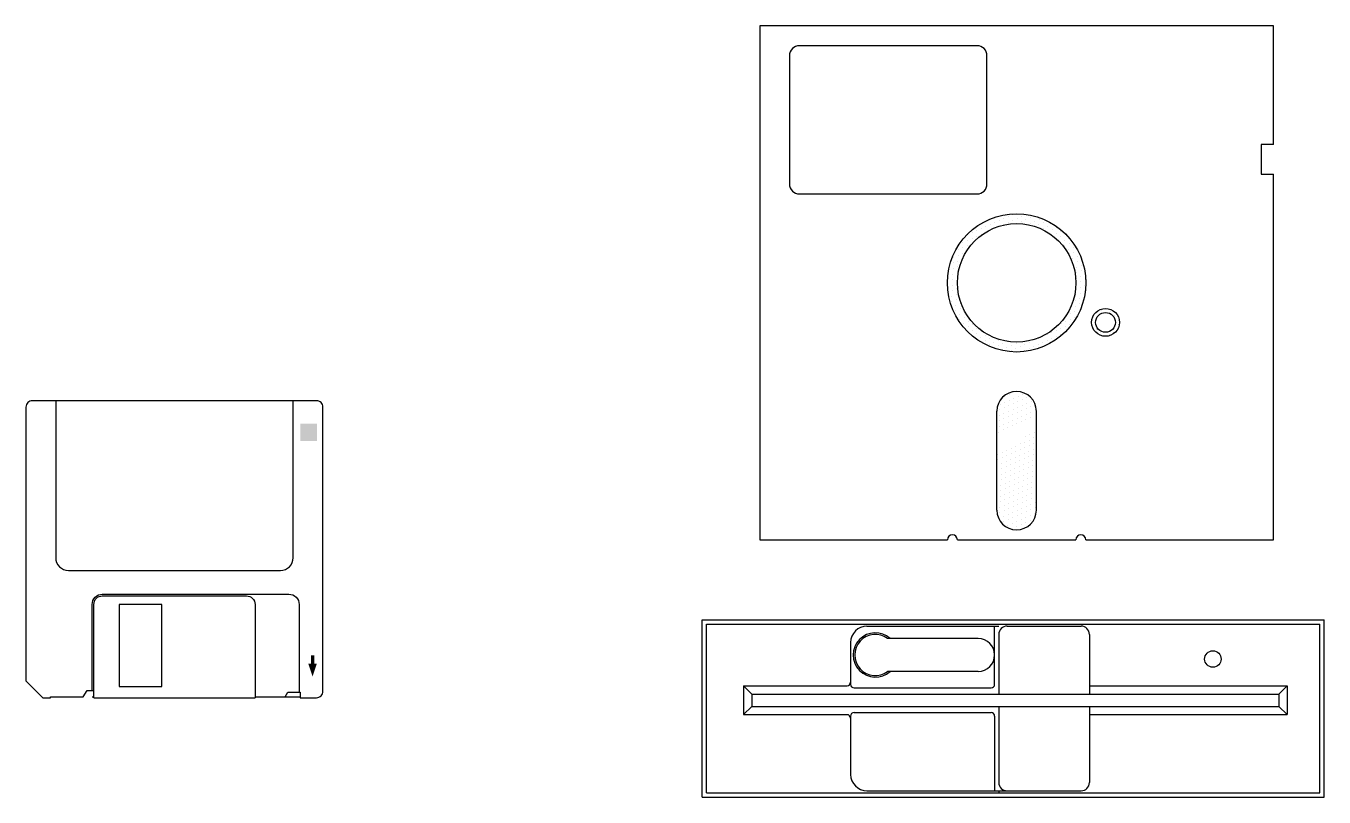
# Model space of a CAD drawing. Extents: x -42728 to 99010, y -18674 to 47645.
# Drawn here: x 43953.6 to 44353.1, y 25888 to 26125.2 of the extents above; entities that cross this region are included whole.
import ezdxf

# ---------------------------------------------------------------- set-up
doc = ezdxf.new("R2010")
doc.units = 0
doc.header["$LTSCALE"] = 100
doc.header["$MEASUREMENT"] = 0
doc.layers.get('0').update_dxf_attribs({"linetype": 'CONTINUOUS'})

# ---------------------------------------------------------------- blocks, each defined once
blk = doc.blocks.new('5DRV_FV')
for p, q in [((0.002, 0.02), (0.002, 1.723)), ((0.002, 1.723), (5.982, 1.723)), ((0.042, 1.683), (5.942, 1.683)), ((0.042, 0.06), (0.042, 1.683)), ((1.586, 1.664), (2.854, 1.664)), ((2.814, 1.103), (2.814, 1.664)), ((2.933, 1.664), (3.646, 1.664)), ((5.942, 0.06), (5.942, 1.683)), ((5.982, 0.02), (5.982, 1.723)), ((1.428, 1.505), (1.428, 1.123)), ((2.656, 1.545), (1.784, 1.545)), ((2.854, 1.584), (2.854, 1.01)), ((3.725, 1.584), (3.725, 1.01)), ((1.428, 1.268), (1.428, 1.103)), ((2.656, 1.228), (1.784, 1.228)), ((0.398, 1.089), (1.394, 1.089)), ((0.398, 1.089), (0.478, 1.01)), ((0.398, 1.089), (0.398, 0.812)), ((0.478, 1.01), (5.546, 1.01)), ((0.478, 1.01), (0.478, 0.891)), ((1.462, 1.07), (2.78, 1.07)), ((3.725, 1.089), (5.626, 1.089)), ((5.546, 1.01), (5.626, 1.089)), ((5.546, 1.01), (5.546, 0.891)), ((5.626, 1.089), (5.626, 0.812)), ((0.478, 0.891), (0.398, 0.812)), ((0.478, 0.891), (5.546, 0.891)), ((2.854, 0.891), (2.854, 0.159)), ((3.725, 0.891), (3.725, 0.159)), ((5.626, 0.812), (5.546, 0.891)), ((0.398, 0.812), (1.394, 0.812)), ((1.428, 0.798), (1.428, 0.713)), ((1.428, 0.778), (1.428, 0.238)), ((1.462, 0.832), (2.78, 0.832)), ((2.814, 0.798), (2.814, 0.08)), ((3.725, 0.812), (5.626, 0.812)), ((0.002, 0.02), (5.982, 0.02)), ((0.042, 0.06), (5.942, 0.06)), ((1.586, 0.08), (2.854, 0.08)), ((2.814, 0.08), (2.933, 0.08)), ((2.854, 0.08), (2.854, 0.06)), ((2.933, 0.08), (3.646, 0.08))]:
    blk.add_line(p, q)
blk.add_circle((4.913, 1.347), 0.0792)
for centre, radius, start, end in [((1.586, 1.505), 0.158, 90, 180), ((2.933, 1.584), 0.0792, 90, 180), ((3.646, 1.584), 0.0792, 0, 90), ((1.666, 1.386), 0.213, 47.9337, 312.0663), ((1.666, 1.386), 0.198, 53.1301, 306.8699), ((2.656, 1.386), 0.158, 270, 90), ((1.394, 1.123), 0.0337, 270, 0), ((1.462, 1.103), 0.0337, 180, 270), ((2.78, 1.103), 0.0337, 270, 0), ((1.394, 0.778), 0.0337, 360, 90), ((1.462, 0.798), 0.0337, 90, 180), ((2.78, 0.798), 0.0337, 0, 90), ((1.586, 0.238), 0.158, 180, 270), ((2.933, 0.159), 0.0792, 180, 270), ((3.646, 0.159), 0.0792, 270, 360)]:
    blk.add_arc(centre, radius, start, end)
blk = doc.blocks.new('3_5FPY')
for p, q in [((0.289, 0), (0.289, 0.011)), ((0.289, 0.011), (0.674, 0.011)), ((0.674, 0.011), (0.723, 0.083)), ((0.723, 0.083), (0.8, 0.083)), ((0.78, 0.011), (0.8, 0.011)), ((2.7, 0.011), (3.232, 0.011)), ((3.055, 0.011), (3.088, 0.067)), ((3.088, 0.067), (3.232, 0.067)), ((3.232, 0.067), (3.232, 0))]:
    blk.add_line(p, q)
for points in [[(3.232, 0), (3.425, 0, 0.414214), (3.5, 0.075), (3.5, 3.425, 0.414214), (3.425, 3.5), (0.075, 3.5, 0.414214), (0, 3.425)], [(0, 3.425), (0, 0.2, 0.414214)], [(0.35, 3.5), (0.35, 1.65, 0.414214), (0.5, 1.5), (3, 1.5, 0.414214), (3.15, 1.65), (3.15, 3.5)], [(0.78, 0.083), (0.78, 1.1, -0.414214), (0.9, 1.22), (3.1, 1.22, -0.414214), (3.22, 1.1), (3.22, 0.067)], [(0.8, 0), (0.8, 1.1, -0.414214), (0.9, 1.2), (2.6, 1.2, -0.414214), (2.7, 1.1), (2.7, 0)], [(0.8, 0), (2.7, 0, 0.414214)], [(0.2, 0), (0.289, 0, 0.414214)]]:
    blk.add_lwpolyline(points, format="xyb")
for points in [[(1.1, 1.1), (1.1, 0.133), (1.6, 0.133), (1.6, 1.1), (1.1, 1.1)], [(0.2, 0), (0, 0.2)]]:
    blk.add_lwpolyline(points)
at = {"const_width": 0.04}
blk.add_lwpolyline([(3.378, 0.4), (3.378, 0.5)], dxfattribs=at)
for points in [[(3.232, 3.228), (3.232, 3.023), (3.432, 3.228), (3.432, 3.023)], [(3.328, 0.4), (3.378, 0.25), (3.428, 0.4)]]:
    blk.add_solid(points)
blk = doc.blocks.new('*X191')
at = {"color": 0}
for p, q in [((6.562, 6.589), (6.562, 6.589)), ((6.651, 6.574), (6.651, 6.574)), ((6.243, 6.446), (6.243, 6.446)), ((6.245, 6.502), (6.245, 6.502)), ((6.288, 6.467), (6.288, 6.467)), ((6.291, 6.523), (6.291, 6.523)), ((6.334, 6.487), (6.334, 6.487)), ((6.337, 6.543), (6.337, 6.543)), ((6.38, 6.507), (6.38, 6.507)), ((6.382, 6.563), (6.382, 6.563)), ((6.425, 6.528), (6.425, 6.528)), ((6.469, 6.492), (6.469, 6.492)), ((6.471, 6.548), (6.471, 6.548)), ((6.514, 6.513), (6.514, 6.513)), ((6.517, 6.568), (6.517, 6.568)), ((6.56, 6.533), (6.56, 6.533)), ((6.606, 6.553), (6.606, 6.553)), ((6.649, 6.518), (6.649, 6.518)), ((6.694, 6.538), (6.694, 6.538)), ((6.738, 6.503), (6.738, 6.503)), ((6.74, 6.558), (6.74, 6.558)), ((6.783, 6.523), (6.783, 6.523)), ((6.826, 6.487), (6.826, 6.487)), ((6.829, 6.543), (6.829, 6.543)), ((6.87, 6.452), (6.87, 6.452)), ((6.872, 6.508), (6.872, 6.508)), ((6.915, 6.472), (6.915, 6.472)), ((6.961, 6.493), (6.961, 6.493)), ((7.004, 6.457), (7.004, 6.457)), ((6.057, 6.309), (6.057, 6.309)), ((6.103, 6.33), (6.103, 6.33)), ((6.106, 6.385), (6.106, 6.385)), ((6.149, 6.35), (6.149, 6.35)), ((6.151, 6.406), (6.151, 6.406)), ((6.195, 6.37), (6.195, 6.37)), ((6.197, 6.426), (6.197, 6.426)), ((6.24, 6.391), (6.24, 6.391)), ((6.913, 6.416), (6.913, 6.416)), ((6.959, 6.437), (6.959, 6.437)), ((7.002, 6.401), (7.002, 6.401)), ((7.042, 6.31), (7.042, 6.31)), ((7.045, 6.366), (7.045, 6.366)), ((7.047, 6.422), (7.047, 6.422)), ((7.088, 6.33), (7.088, 6.33)), ((7.091, 6.386), (7.091, 6.386)), ((7.134, 6.351), (7.134, 6.351)), ((6.007, 6.177), (6.007, 6.177)), ((6.009, 6.233), (6.009, 6.233)), ((6.052, 6.198), (6.052, 6.198)), ((6.055, 6.253), (6.055, 6.253)), ((6.101, 6.274), (6.101, 6.274)), ((6.146, 6.294), (6.146, 6.294)), ((7.086, 6.274), (7.086, 6.274)), ((7.129, 6.239), (7.129, 6.239)), ((7.131, 6.295), (7.131, 6.295)), ((7.172, 6.203), (7.172, 6.203)), ((7.174, 6.259), (7.174, 6.259)), ((7.218, 6.224), (7.218, 6.224)), ((5.959, 6.101), (5.959, 6.101)), ((5.961, 6.157), (5.961, 6.157)), ((6.002, 6.066), (6.002, 6.066)), ((6.004, 6.121), (6.004, 6.121)), ((6.05, 6.142), (6.05, 6.142)), ((7.169, 6.148), (7.169, 6.148)), ((7.21, 6.056), (7.21, 6.056)), ((7.213, 6.112), (7.213, 6.112)), ((7.215, 6.168), (7.215, 6.168)), ((7.256, 6.077), (7.256, 6.077)), ((7.258, 6.132), (7.258, 6.132)), ((5.908, 5.969), (5.908, 5.969)), ((5.951, 5.934), (5.951, 5.934)), ((5.954, 5.989), (5.954, 5.989)), ((5.956, 6.045), (5.956, 6.045)), ((5.997, 5.954), (5.997, 5.954)), ((5.999, 6.01), (5.999, 6.01)), ((7.205, 5.944), (7.205, 5.944)), ((7.208, 6), (7.208, 6)), ((7.251, 5.965), (7.251, 5.965)), ((7.253, 6.021), (7.253, 6.021)), ((7.294, 5.929), (7.294, 5.929)), ((5.903, 5.857), (5.903, 5.857)), ((5.905, 5.913), (5.905, 5.913)), ((5.946, 5.822), (5.946, 5.822)), ((5.949, 5.878), (5.949, 5.878)), ((5.989, 5.786), (5.989, 5.786)), ((5.992, 5.842), (5.992, 5.842)), ((5.994, 5.898), (5.994, 5.898)), ((7.2, 5.833), (7.2, 5.833)), ((7.203, 5.889), (7.203, 5.889)), ((7.243, 5.797), (7.243, 5.797)), ((7.246, 5.853), (7.246, 5.853)), ((7.248, 5.909), (7.248, 5.909)), ((7.289, 5.818), (7.289, 5.818)), ((7.291, 5.873), (7.291, 5.873)), ((5.941, 5.71), (5.941, 5.71)), ((5.944, 5.766), (5.944, 5.766)), ((5.984, 5.675), (5.984, 5.675)), ((5.987, 5.73), (5.987, 5.73)), ((6.03, 5.695), (6.03, 5.695)), ((7.193, 5.665), (7.193, 5.665)), ((7.195, 5.721), (7.195, 5.721)), ((7.198, 5.777), (7.198, 5.777)), ((7.238, 5.686), (7.238, 5.686)), ((7.241, 5.741), (7.241, 5.741)), ((5.982, 5.619), (5.982, 5.619)), ((6.022, 5.527), (6.022, 5.527)), ((6.025, 5.583), (6.025, 5.583)), ((6.027, 5.639), (6.027, 5.639)), ((6.068, 5.548), (6.068, 5.548)), ((6.071, 5.604), (6.071, 5.604)), ((7.142, 5.533), (7.142, 5.533)), ((7.144, 5.589), (7.144, 5.589)), ((7.147, 5.645), (7.147, 5.645)), ((7.188, 5.554), (7.188, 5.554)), ((7.19, 5.609), (7.19, 5.609)), ((7.236, 5.63), (7.236, 5.63)), ((7.365, 5.523), (7.365, 5.523)), ((7.413, 5.599), (7.413, 5.599)), ((7.459, 5.62), (7.459, 5.62)), ((7.505, 5.64), (7.505, 5.64)), ((7.548, 5.605), (7.548, 5.605)), ((7.591, 5.569), (7.591, 5.569)), ((7.634, 5.534), (7.634, 5.534)), ((6.066, 5.492), (6.066, 5.492)), ((6.109, 5.456), (6.109, 5.456)), ((6.111, 5.512), (6.111, 5.512)), ((6.152, 5.421), (6.152, 5.421)), ((6.154, 5.477), (6.154, 5.477)), ((6.198, 5.441), (6.198, 5.441)), ((6.241, 5.406), (6.241, 5.406)), ((6.957, 5.396), (6.957, 5.396)), ((7.002, 5.416), (7.002, 5.416)), ((7.048, 5.437), (7.048, 5.437)), ((7.051, 5.493), (7.051, 5.493)), ((7.094, 5.457), (7.094, 5.457)), ((7.096, 5.513), (7.096, 5.513)), ((7.139, 5.477), (7.139, 5.477)), ((7.363, 5.467), (7.363, 5.467)), ((7.406, 5.432), (7.406, 5.432)), ((7.449, 5.396), (7.449, 5.396)), ((7.584, 5.402), (7.584, 5.402)), ((7.632, 5.478), (7.632, 5.478)), ((6.149, 5.365), (6.149, 5.365)), ((6.195, 5.385), (6.195, 5.385)), ((6.238, 5.35), (6.238, 5.35)), ((6.282, 5.314), (6.282, 5.314)), ((6.284, 5.37), (6.284, 5.37)), ((6.325, 5.279), (6.325, 5.279)), ((6.327, 5.335), (6.327, 5.335)), ((6.37, 5.299), (6.37, 5.299)), ((6.414, 5.264), (6.414, 5.264)), ((6.416, 5.32), (6.416, 5.32)), ((6.459, 5.284), (6.459, 5.284)), ((6.505, 5.304), (6.505, 5.304)), ((6.548, 5.269), (6.548, 5.269)), ((6.594, 5.289), (6.594, 5.289)), ((6.683, 5.274), (6.683, 5.274)), ((6.728, 5.294), (6.728, 5.294)), ((6.771, 5.259), (6.771, 5.259)), ((6.774, 5.315), (6.774, 5.315)), ((6.817, 5.279), (6.817, 5.279)), ((6.82, 5.335), (6.82, 5.335)), ((6.863, 5.3), (6.863, 5.3)), ((6.865, 5.355), (6.865, 5.355)), ((6.908, 5.32), (6.908, 5.32)), ((6.911, 5.376), (6.911, 5.376)), ((6.954, 5.34), (6.954, 5.34)), ((7, 5.361), (7, 5.361)), ((7.046, 5.381), (7.046, 5.381)), ((7.492, 5.361), (7.492, 5.361)), ((7.538, 5.381), (7.538, 5.381)), ((6.368, 5.243), (6.368, 5.243)), ((6.457, 5.228), (6.457, 5.228)), ((6.502, 5.249), (6.502, 5.249)), ((6.546, 5.213), (6.546, 5.213)), ((6.591, 5.233), (6.591, 5.233)), ((6.637, 5.254), (6.637, 5.254)), ((6.68, 5.218), (6.68, 5.218)), ((6.726, 5.239), (6.726, 5.239)), ((6.48, 4.746), (6.48, 4.746)), ((6.526, 4.766), (6.526, 4.766)), ((6.571, 4.787), (6.571, 4.787)), ((6.614, 4.751), (6.614, 4.751)), ((6.66, 4.771), (6.66, 4.771)), ((6.703, 4.736), (6.703, 4.736)), ((6.429, 4.614), (6.429, 4.614)), ((6.432, 4.67), (6.432, 4.67)), ((6.475, 4.634), (6.475, 4.634)), ((6.477, 4.69), (6.477, 4.69)), ((6.521, 4.655), (6.521, 4.655)), ((6.523, 4.71), (6.523, 4.71)), ((6.564, 4.619), (6.564, 4.619)), ((6.566, 4.675), (6.566, 4.675)), ((6.569, 4.731), (6.569, 4.731)), ((6.609, 4.639), (6.609, 4.639)), ((6.612, 4.695), (6.612, 4.695)), ((6.653, 4.604), (6.653, 4.604)), ((6.655, 4.66), (6.655, 4.66)), ((6.658, 4.716), (6.658, 4.716)), ((6.698, 4.624), (6.698, 4.624)), ((6.701, 4.68), (6.701, 4.68)), ((6.744, 4.645), (6.744, 4.645)), ((6.746, 4.7), (6.746, 4.7)), ((6.787, 4.609), (6.787, 4.609)), ((6.424, 4.502), (6.424, 4.502)), ((6.427, 4.558), (6.427, 4.558)), ((6.47, 4.523), (6.47, 4.523)), ((6.472, 4.578), (6.472, 4.578)), ((6.513, 4.487), (6.513, 4.487)), ((6.516, 4.543), (6.516, 4.543)), ((6.518, 4.599), (6.518, 4.599)), ((6.559, 4.507), (6.559, 4.507)), ((6.561, 4.563), (6.561, 4.563)), ((6.602, 4.472), (6.602, 4.472)), ((6.604, 4.528), (6.604, 4.528)), ((6.607, 4.584), (6.607, 4.584)), ((6.648, 4.492), (6.648, 4.492)), ((6.65, 4.548), (6.65, 4.548)), ((6.693, 4.513), (6.693, 4.513)), ((6.696, 4.568), (6.696, 4.568)), ((6.739, 4.533), (6.739, 4.533)), ((6.741, 4.589), (6.741, 4.589)), ((6.419, 4.39), (6.419, 4.39)), ((6.422, 4.446), (6.422, 4.446)), ((6.465, 4.411), (6.465, 4.411)), ((6.467, 4.467), (6.467, 4.467)), ((6.511, 4.431), (6.511, 4.431)), ((6.556, 4.452), (6.556, 4.452)), ((6.686, 4.345), (6.686, 4.345)), ((6.731, 4.365), (6.731, 4.365)), ((6.777, 4.386), (6.777, 4.386)), ((6.501, 4.208), (6.501, 4.208)), ((6.546, 4.228), (6.546, 4.228)), ((6.592, 4.248), (6.592, 4.248)), ((6.635, 4.213), (6.635, 4.213)), ((6.638, 4.269), (6.638, 4.269)), ((6.681, 4.233), (6.681, 4.233)), ((6.683, 4.289), (6.683, 4.289)), ((6.726, 4.254), (6.726, 4.254)), ((6.729, 4.309), (6.729, 4.309)), ((6.77, 4.218), (6.77, 4.218)), ((6.772, 4.274), (6.772, 4.274)), ((6.775, 4.33), (6.775, 4.33)), ((6.407, 4.111), (6.407, 4.111)), ((6.409, 4.167), (6.409, 4.167)), ((6.45, 4.076), (6.45, 4.076)), ((6.452, 4.132), (6.452, 4.132)), ((6.455, 4.187), (6.455, 4.187)), ((6.496, 4.096), (6.496, 4.096)), ((6.498, 4.152), (6.498, 4.152)), ((6.541, 4.116), (6.541, 4.116)), ((6.544, 4.172), (6.544, 4.172)), ((6.584, 4.081), (6.584, 4.081)), ((6.587, 4.137), (6.587, 4.137)), ((6.589, 4.193), (6.589, 4.193)), ((6.63, 4.101), (6.63, 4.101)), ((6.633, 4.157), (6.633, 4.157)), ((6.676, 4.122), (6.676, 4.122)), ((6.678, 4.177), (6.678, 4.177)), ((6.719, 4.086), (6.719, 4.086)), ((6.721, 4.142), (6.721, 4.142)), ((6.724, 4.198), (6.724, 4.198)), ((6.765, 4.106), (6.765, 4.106)), ((6.767, 4.162), (6.767, 4.162)), ((6.402, 4), (6.402, 4)), ((6.404, 4.055), (6.404, 4.055)), ((6.445, 3.964), (6.445, 3.964)), ((6.447, 4.02), (6.447, 4.02)), ((6.491, 3.984), (6.491, 3.984)), ((6.493, 4.04), (6.493, 4.04)), ((6.534, 3.949), (6.534, 3.949)), ((6.536, 4.005), (6.536, 4.005)), ((6.539, 4.061), (6.539, 4.061)), ((6.579, 3.969), (6.579, 3.969)), ((6.582, 4.025), (6.582, 4.025)), ((6.625, 3.99), (6.625, 3.99)), ((6.628, 4.045), (6.628, 4.045)), ((6.668, 3.954), (6.668, 3.954)), ((6.671, 4.01), (6.671, 4.01)), ((6.673, 4.066), (6.673, 4.066)), ((6.714, 3.974), (6.714, 3.974)), ((6.716, 4.03), (6.716, 4.03)), ((6.76, 3.995), (6.76, 3.995)), ((6.762, 4.051), (6.762, 4.051)), ((6.44, 3.852), (6.44, 3.852)), ((6.442, 3.908), (6.442, 3.908)), ((6.483, 3.817), (6.483, 3.817)), ((6.486, 3.873), (6.486, 3.873)), ((6.488, 3.929), (6.488, 3.929)), ((6.529, 3.837), (6.529, 3.837)), ((6.531, 3.893), (6.531, 3.893)), ((6.574, 3.858), (6.574, 3.858)), ((6.577, 3.913), (6.577, 3.913)), ((6.618, 3.822), (6.618, 3.822)), ((6.62, 3.878), (6.62, 3.878)), ((6.623, 3.934), (6.623, 3.934)), ((6.663, 3.842), (6.663, 3.842)), ((6.666, 3.898), (6.666, 3.898)), ((6.709, 3.863), (6.709, 3.863)), ((6.711, 3.919), (6.711, 3.919)), ((6.752, 3.827), (6.752, 3.827)), ((6.755, 3.883), (6.755, 3.883)), ((6.757, 3.939), (6.757, 3.939)), ((6.798, 3.848), (6.798, 3.848)), ((6.432, 3.685), (6.432, 3.685)), ((6.435, 3.741), (6.435, 3.741)), ((6.437, 3.797), (6.437, 3.797)), ((6.478, 3.705), (6.478, 3.705)), ((6.481, 3.761), (6.481, 3.761)), ((6.524, 3.726), (6.524, 3.726)), ((6.526, 3.781), (6.526, 3.781)), ((6.567, 3.69), (6.567, 3.69)), ((6.569, 3.746), (6.569, 3.746)), ((6.572, 3.802), (6.572, 3.802)), ((6.613, 3.71), (6.613, 3.71)), ((6.615, 3.766), (6.615, 3.766)), ((6.658, 3.731), (6.658, 3.731)), ((6.661, 3.787), (6.661, 3.787)), ((6.701, 3.695), (6.701, 3.695)), ((6.704, 3.751), (6.704, 3.751)), ((6.706, 3.807), (6.706, 3.807)), ((6.747, 3.716), (6.747, 3.716)), ((6.75, 3.771), (6.75, 3.771)), ((6.79, 3.68), (6.79, 3.68)), ((6.793, 3.736), (6.793, 3.736)), ((6.795, 3.792), (6.795, 3.792)), ((6.427, 3.573), (6.427, 3.573)), ((6.43, 3.629), (6.43, 3.629)), ((6.473, 3.593), (6.473, 3.593)), ((6.476, 3.649), (6.476, 3.649)), ((6.516, 3.558), (6.516, 3.558)), ((6.519, 3.614), (6.519, 3.614)), ((6.521, 3.67), (6.521, 3.67)), ((6.562, 3.578), (6.562, 3.578)), ((6.564, 3.634), (6.564, 3.634)), ((6.608, 3.599), (6.608, 3.599)), ((6.61, 3.654), (6.61, 3.654)), ((6.651, 3.563), (6.651, 3.563)), ((6.653, 3.619), (6.653, 3.619)), ((6.656, 3.675), (6.656, 3.675)), ((6.696, 3.583), (6.696, 3.583)), ((6.699, 3.639), (6.699, 3.639)), ((6.742, 3.604), (6.742, 3.604)), ((6.745, 3.66), (6.745, 3.66)), ((6.785, 3.568), (6.785, 3.568)), ((6.788, 3.624), (6.788, 3.624)), ((6.425, 3.517), (6.425, 3.517)), ((6.468, 3.482), (6.468, 3.482)), ((6.471, 3.538), (6.471, 3.538)), ((6.511, 3.446), (6.511, 3.446)), ((6.514, 3.502), (6.514, 3.502)), ((6.557, 3.467), (6.557, 3.467)), ((6.559, 3.522), (6.559, 3.522)), ((6.6, 3.431), (6.6, 3.431)), ((6.603, 3.487), (6.603, 3.487)), ((6.605, 3.543), (6.605, 3.543)), ((6.646, 3.451), (6.646, 3.451)), ((6.648, 3.507), (6.648, 3.507)), ((6.691, 3.472), (6.691, 3.472)), ((6.694, 3.528), (6.694, 3.528)), ((6.737, 3.492), (6.737, 3.492)), ((6.74, 3.548), (6.74, 3.548)), ((6.554, 3.411), (6.554, 3.411))]:
    blk.add_line(p, q, dxfattribs=at)
blk = doc.blocks.new('DISK01')
for p, q in [((4, 8.5), (4, 3.3)), ((9.2, 8.5), (4, 8.5)), ((9.2, 7.3), (9.2, 8.5)), ((9.2, 7.3), (9.077, 7.3)), ((9.077, 7.3), (9.077, 7)), ((9.077, 7), (9.2, 7)), ((9.2, 3.3), (9.2, 7)), ((6.4, 3.6), (6.4, 4.6)), ((6.8, 3.6), (6.8, 4.6)), ((4, 3.3), (5.9, 3.3)), ((6, 3.3), (7.2, 3.3)), ((7.3, 3.3), (9.2, 3.3))]:
    blk.add_line(p, q)
blk.add_lwpolyline([(4.3, 8.2), (4.3, 6.9, 0.414214), (4.4, 6.8), (6.2, 6.8, 0.414214), (6.3, 6.9), (6.3, 8.2, 0.414214), (6.2, 8.3), (4.4, 8.3, 0.414214)], format="xyb", close=True)
for centre, radius in [((6.6, 5.9), 0.7), ((6.6, 5.9), 0.6), ((7.5, 5.5), 0.141), ((7.5, 5.5), 0.1)]:
    blk.add_circle(centre, radius)
for centre, radius, start, end in [((6.6, 4.6), 0.2, 0, 180), ((6.6, 3.6), 0.2, 180, 0), ((5.95, 3.3), 0.05, 0, 180), ((7.25, 3.3), 0.05, 0, 180)]:
    blk.add_arc(centre, radius, start, end)
blk.add_blockref('*X191', (0, 0))
blk = doc.blocks.new('5_25FPY')
blk.add_blockref('DISK01', (-4, -3.3))
blk = doc.blocks.new('DN03')
for name, p, xscale, yscale, zscale in [('5_25FPY', (303.51, 381.56), 30.4, 30.4, 30.4), ('3_5FPY', (77.65, 332.95), 26.112, 26.112, 26.112), ('5DRV_FV', (285.74, 301.75), 32, 32, 32)]:
    blk.add_blockref(name, p, dxfattribs=dict(xscale=xscale, yscale=yscale, zscale=zscale))

msp = doc.modelspace()

# ---------------------------------------------------------------- block references
msp.add_blockref('DN03', (43875.96301, 25585.57399))

doc.saveas('drawing.dxf')
